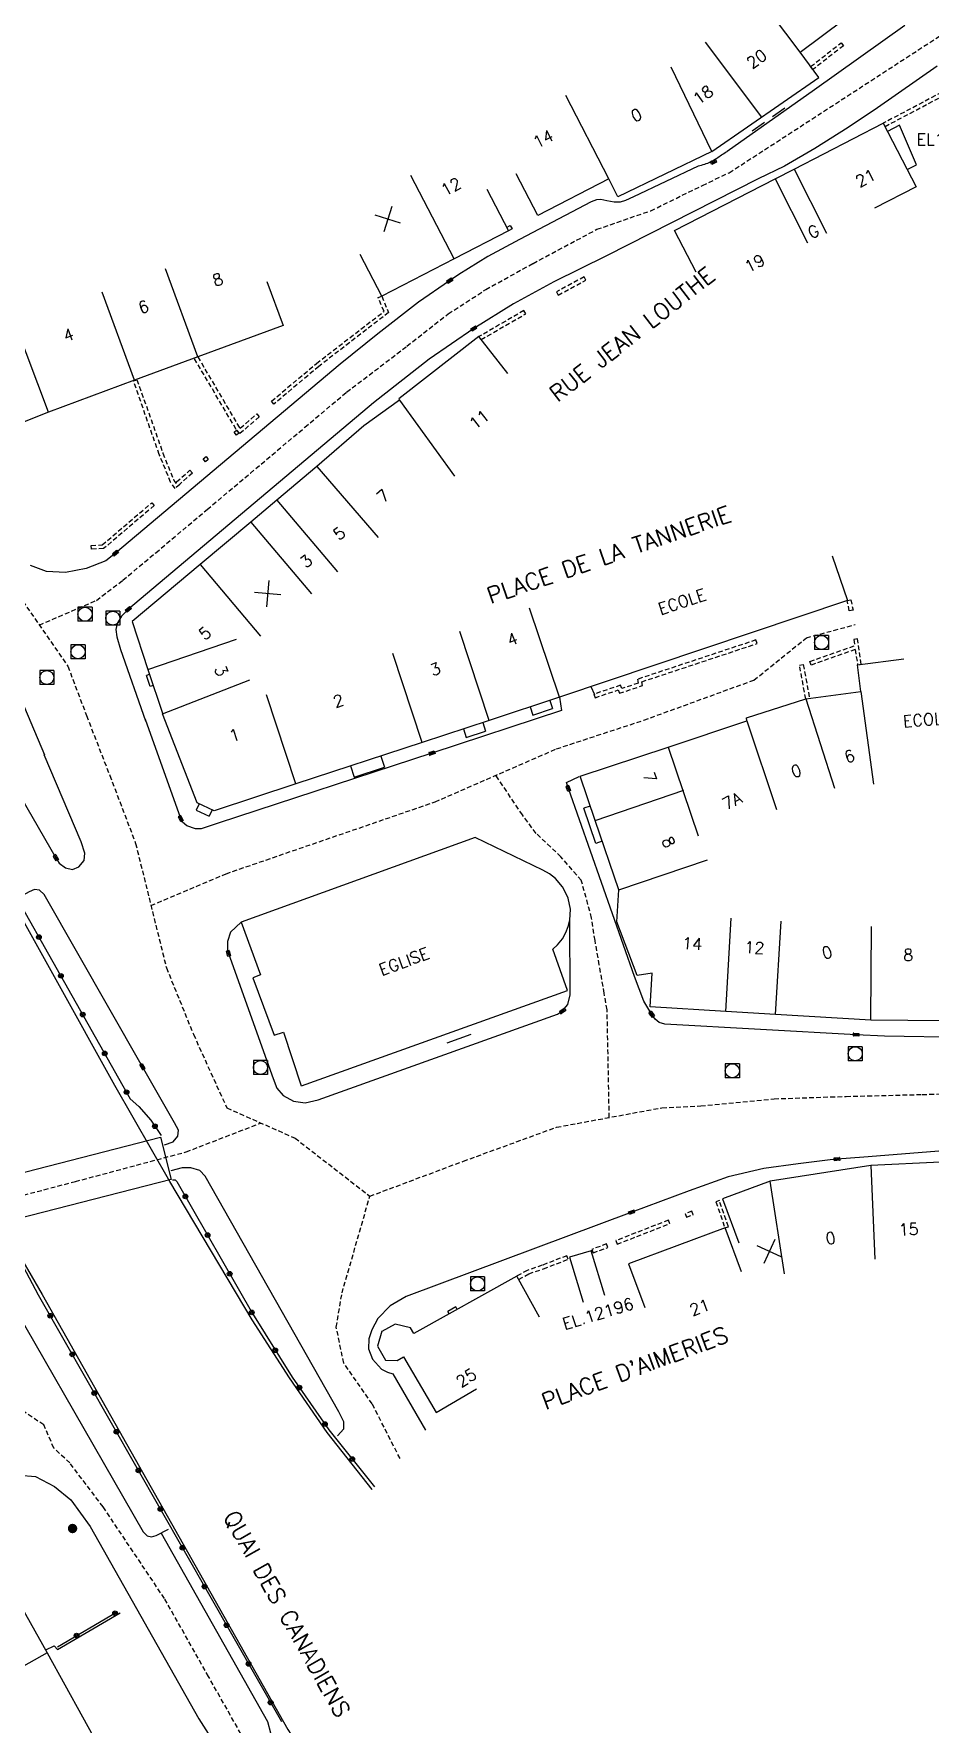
# Model space of a CAD drawing. Header units: millimetres. Extents: x 119599 to 135000, y 124063 to 131000.
# Drawn here: x 134409.7 to 134505.2, y 130164.4 to 130344.7 of the extents above; entities that cross this region are included whole.
import ezdxf
from ezdxf.enums import TextEntityAlignment as Align

# ---------------------------------------------------------------- set-up
doc = ezdxf.new("R2010")
doc.units = ezdxf.units.MM
doc.linetypes.add('DASHED', pattern=[0.75, 0.5, -0.25])
doc.layers.get('0').update_dxf_attribs({"linetype": 'CONTINUOUS'})
for name, color, linetype in [('W0001', 6, 'DASHED'), ('W0008', 7, 'CONTINUOUS'), ('W0100', 7, 'CONTINUOUS'), ('W0105', 7, 'CONTINUOUS'), ('W0112', 1, 'DASHED'), ('W0120', 7, 'CONTINUOUS'), ('W0211', 2, 'CONTINUOUS'), ('W0322', 7, 'CONTINUOUS'), ('W0400', 7, 'CONTINUOUS'), ('W0420', 7, 'CONTINUOUS'), ('W0984', 7, 'CONTINUOUS'), ('W0989', 7, 'CONTINUOUS'), ('W0991', 7, 'CONTINUOUS'), ('W1102', 7, 'CONTINUOUS'), ('W1473', 7, 'CONTINUOUS')]:
    doc.layers.add(name, color=color, linetype=linetype)
doc.styles.get("Standard").update_dxf_attribs({"font": 'romans.shx', "width": 0.85})

# ---------------------------------------------------------------- blocks, each defined once
blk = doc.blocks.new('T400')
for p, q in [((-0.15, 0.3), (0.15, 0.3)), ((-0.15, -0.25), (-0.15, 0.3)), ((-0.15, 0.15), (0.15, 0.15)), ((-0.15, 0), (0.15, 0)), ((0.15, 0.3), (0.15, -0.25)), ((-0.15, -0.15), (0.15, -0.15)), ((-0.15, -0.25), (-0.15, -0.3)), ((-0.15, -0.3), (0.15, -0.3)), ((0.15, -0.3), (0.15, -0.25))]:
    blk.add_line(p, q)
blk = doc.blocks.new('T420')
for p, q in [((0.75, 0.75), (-0.75, 0.75)), ((-0.75, 0.75), (-0.75, -0.75)), ((0.75, 0.75), (0.75, -0.75)), ((0.75, -0.75), (-0.75, -0.75))]:
    blk.add_line(p, q)
blk.add_ellipse((0, 0), major_axis=(-0.53, 0.53), ratio=1, start_param=3.926991, end_param=10.210176)
blk = doc.blocks.new('t991o')
at = {"color": 0, "linetype": 'Continuous'}
for p, q in [((-1, 1), (1, -1)), ((-1, -1), (1, 1))]:
    blk.add_line(p, q, dxfattribs=at)
blk = doc.blocks.new('t322o')
at = {"color": 0, "linetype": 'Continuous'}
for radius in [0.25, 0.15]:
    blk.add_circle((0, 0), radius, dxfattribs=at)
blk = doc.blocks.new('T1473')
at = {"color": 0, "linetype": 'Continuous', "const_width": 0.5, "flags": 128}
blk.add_lwpolyline([(-0.25, 0, 1), (0.25, 0, 1)], format="xyb", close=True, dxfattribs=at)

msp = doc.modelspace()

# ---------------------------------------------------------------- linework, layer by layer
at = {"layer": 'W0001'}
for points in [[(134358.08, 130400.31), (134360.58, 130394.88), (134361.1, 130393.07), (134362.05, 130389.47), (134363.09, 130385.89), (134364.95, 130381.78), (134369.7, 130371.93), (134376.98, 130356.27), (134382.01, 130344.91), (134387.85, 130330.34), (134393.22, 130316.71), (134398.3, 130303.99), (134405.16, 130288.76), (134407.21, 130286.02), (134413.31, 130277.25), (134415.3, 130271.97), (134417.77, 130265.6), (134420.53, 130258.34), (134423.81, 130245.08), (134426.7, 130237.97), (134430.25, 130230.12), (134437.53, 130226.9), (134445.5, 130220.7)], [(134410.26, 130281.63), (134416.35, 130284.26), (134419.18, 130286.42), (134422.69, 130289.35), (134428.17, 130293.97), (134432.77, 130297.84), (134438.58, 130302.73), (134443.03, 130306.48), (134449.46, 130311.38), (134453.86, 130314.83), (134457.86, 130317.42), (134462.91, 130320.22), (134469.72, 130323.85), (134475.45, 130325.83), (134480.98, 130328.54), (134483.82, 130329.89)], [(134422.17, 130251.71), (134430.17, 130255.1), (134452.46, 130262.77), (134465.41, 130268.43), (134474.73, 130271.49), (134486.45, 130275.76), (134492.05, 130280.27), (134497.23, 130281.68)], [(134471.03, 130229.1), (134470.8, 130240.6), (134470.49, 130242.35), (134469.97, 130245.4), (134469.51, 130247.99), (134469.15, 130250.38), (134468.05, 130254.4), (134465.88, 130256.91), (134463.23, 130259.41), (134461.77, 130261.38), (134458.94, 130265.6)], [(134432.12, 130162.7), (134428.31, 130169.45), (134423.61, 130177.78), (134417.06, 130187.57), (134413.52, 130192.24), (134411.81, 130193.83), (134410.75, 130196.3), (134396.59, 130205.74), (134385.73, 130218.18), (134379.7, 130228.77), (134365.74, 130234.81), (134362.78, 130235.34), (134359.59, 130235.45), (134357.04, 130235.51), (134351.79, 130235.44), (134346.39, 130233.66), (134338.53, 130232.05)], [(134448.72, 130192.71), (134445.76, 130198.54), (134442.72, 130202.89), (134441.93, 130206.74), (134442.54, 130210.38), (134445.5, 130220.7), (134455.48, 130224.44), (134465.41, 130228.06), (134476.65, 130230.14), (134480.8, 130230.34), (134488.6, 130231.09), (134496.29, 130231.35), (134504.4, 130231.55), (134512.06, 130231.77)], [(134391.16, 130211.96), (134402.78, 130219.3), (134414.12, 130222.27), (134425.92, 130225.43), (134433.89, 130228.51)]]:
    msp.add_lwpolyline(points, dxfattribs=at)
at = {"layer": 'W0001', "flags": 128}
msp.add_lwpolyline([(134483.82, 130329.89), (134507.26, 130345.13), (134520.43, 130355.64), (134544.18, 130371.96), (134562.95, 130385.07)], dxfattribs=at)
at = {"layer": 'W0008'}
for points in [[(134410.85, 130267.76), (134406.88, 130277.18), (134394.07, 130308.33), (134377.81, 130349.28)], [(134505.98, 130341.27), (134499.64, 130336.8), (134496.51, 130334.7), (134492.95, 130332.49), (134489.7, 130330.59), (134486.9, 130329.23)], [(134480.51, 130330.6), (134473.62, 130327.32), (134472.77, 130326.93), (134472.18, 130326.74), (134471.55, 130326.75), (134470.77, 130326.89), (134470.14, 130327.02), (134469.67, 130326.99), (134469.09, 130326.79), (134461.47, 130322.75), (134458.1, 130320.94), (134455, 130319.02), (134454.01, 130318.37), (134450.69, 130316.09), (134446.35, 130312.71), (134442.35, 130309.46), (134418.38, 130289.3), (134417.35, 130288.5), (134415.27, 130287.66), (134413.07, 130287.23), (134411.04, 130287.35), (134409.33, 130287.98)], [(134486.9, 130329.23), (134470.75, 130321.04), (134465.13, 130318.25), (134460.82, 130315.9), (134456.59, 130313.27), (134451.82, 130310.01), (134445.89, 130305.34), (134419.76, 130283.31), (134419.02, 130282.57), (134418.55, 130281.81), (134418.42, 130281.15), (134418.52, 130280.37), (134418.92, 130279.02), (134421.57, 130271.43)], [(134465.72, 130273.94), (134465.94, 130272.5), (134452.12, 130267.97), (134429.35, 130260.5), (134427.52, 130259.91), (134426.91, 130259.9), (134426.01, 130260.2), (134425.54, 130260.61), (134425.34, 130260.99), (134421.57, 130271.54)], [(134403.53, 130269.57), (134404.46, 130268.76), (134405.99, 130267.04), (134407.05, 130265.44), (134412.03, 130256.81), (134412.38, 130256.24), (134413.07, 130255.73), (134413.8, 130255.56), (134414.48, 130255.83), (134415.04, 130256.5), (134415.13, 130257.3), (134414.73, 130258.49), (134410.8, 130267.78)], [(134546.95, 130250), (134546.45, 130245.15), (134546.07, 130240.98), (134545.82, 130239.75), (134545.14, 130238.44), (134543.88, 130237.47), (134541.53, 130237.11), (134519.16, 130237.44), (134508.78, 130237.62), (134500.38, 130237.78), (134497.34, 130237.93), (134476.94, 130239.04), (134476.35, 130239.22), (134475.94, 130239.6), (134475.56, 130240.1), (134474.73, 130241.51), (134473.71, 130244.14), (134466.67, 130264.2), (134466.47, 130264.82), (134467.83, 130265.49)], [(134423.61, 130226.18), (134424.54, 130226.51), (134425.05, 130227.11), (134425.12, 130227.74), (134424.68, 130228.54), (134421.26, 130234.52), (134410.79, 130252.89), (134410.3, 130253.34), (134410.29, 130253.35), (134409.76, 130253.42), (134409.18, 130253.17), (134408.09, 130252.56)], [(134431.77, 130249.92), (134430.66, 130248.86), (134430.32, 130247.86), (134430.33, 130247), (134430.43, 130246.59), (134435.19, 130233.26), (134435.58, 130232.23)], [(134435.6, 130232.24), (134436.28, 130231.43), (134437.37, 130230.84), (134438.6, 130230.66), (134439.99, 130230.99), (134465.51, 130240.11), (134466.05, 130240.46), (134466.62, 130241.15), (134466.87, 130242.2), (134466.83, 130250.15)], [(134531.49, 130227.52), (134498.16, 130224.88), (134495.32, 130224.66), (134494.58, 130224.58), (134491.17, 130224.15), (134487.5, 130223.64), (134483.72, 130222.77), (134479.53, 130221.29), (134473.43, 130219), (134449.36, 130210), (134447.67, 130209.02), (134446.36, 130207.65), (134445.7, 130206.46), (134445.39, 130205.49)], [(134442.07, 130195.12), (134442.72, 130195.89), (134442.74, 130196.64), (134442.19, 130197.68), (134427.94, 130222.84), (134427.37, 130223.43), (134426.43, 130223.74), (134425.49, 130223.74), (134424.28, 130223.41)], [(134404.68, 130218.37), (134403.75, 130217.98), (134403.16, 130217.36), (134403.14, 130216.76), (134403.43, 130216.04), (134421.34, 130184.88), (134421.75, 130184.46), (134422.24, 130184.35), (134422.71, 130184.5), (134424.03, 130185.17)], [(134445.39, 130205.47), (134445.36, 130204.42), (134445.78, 130203.31), (134446.73, 130202.26), (134447.4, 130201.93), (134447.96, 130201.75), (134451.45, 130195.75)], [(134401.53, 130177.3), (134403.26, 130178.95), (134404.51, 130180.97), (134405.2, 130184.02), (134405.65, 130187.11), (134406.01, 130189.34), (134406.92, 130190.45), (134408.12, 130190.93), (134409.87, 130190.78), (134411.89, 130189.73), (134413.61, 130188.3), (134415.69, 130185.46), (134427.27, 130164.96), (134431.92, 130157.61), (134437.71, 130150.27), (134445.82, 130141.1), (134454.14, 130133.73), (134462.83, 130127.74), (134472.64, 130122.51), (134484.07, 130117.95), (134493.22, 130115.44), (134502.86, 130113.88), (134552.89, 130107.34)], [(134423.26, 130184.75), (134434.59, 130164.67), (134435.57, 130161.05), (134439.65, 130155.23), (134444.42, 130149.37), (134451.49, 130142.04), (134458.91, 130135.9), (134465.9, 130131.18), (134474.38, 130126.72), (134482.87, 130123.34), (134492.37, 130120.69), (134500.86, 130119.58), (134500.68, 130118.07), (134570.26, 130109.07)]]:
    msp.add_lwpolyline(points, dxfattribs=at)
msp.add_lwpolyline([(134502.53, 130345.58), (134492.9, 130338.72), (134483.61, 130332.17, -0.005649), (134483.5, 130332.09, -0.000637), (134482.48, 130331.41, -0.042424), (134481.8, 130331.03, -0.066453), (134480.51, 130330.6)], format="xyb", dxfattribs=at)
at = {"layer": 'W0008', "flags": 128}
for points in [[(134488.42, 130335.89), (134489.73, 130336.8)], [(134486.28, 130334.36), (134487.59, 130335.29)]]:
    msp.add_lwpolyline(points, dxfattribs=at)
at = {"layer": 'W0100'}
for points in [[(134481.97, 130332.15), (134493.37, 130340.04), (134491.37, 130342.74), (134500.75, 130349.79), (134500.68, 130349.87), (134500.87, 130350.01), (134500.42, 130350.61), (134503.03, 130352.37), (134497.22, 130360.98), (134493.07, 130358.18)], [(134480.28, 130319.28), (134477.99, 130323.73), (134488.7, 130329.22), (134490.74, 130330.26), (134500.24, 130335.17), (134500.24, 130335.17), (134503.75, 130328.4), (134499.31, 130326.1)], [(134502.8, 130330.22), (134503.8, 130330.74), (134501.97, 130334.96), (134500.69, 130334.29)], [(134481.97, 130332.15), (134471.95, 130327.32), (134470.99, 130329.25), (134463.4, 130325.33), (134461.11, 130329.77)], [(134457.96, 130328.13), (134460.27, 130323.69), (134454.49, 130320.7), (134446.78, 130316.72), (134444.49, 130321.17)], [(134434.52, 130318.29), (134436.26, 130313.6), (134427.18, 130310.24), (134420.4, 130307.76), (134411.25, 130304.33), (134402.82, 130300.99), (134399.21, 130310.41), (134403.88, 130312.2)], [(134460.2, 130308.46), (134457.13, 130312.41), (134448.6, 130305.76), (134448.67, 130305.62), (134444.85, 130302.87), (134439.85, 130298.55), (134435.6, 130294.97), (134432.83, 130292.62), (134427.43, 130288.11), (134420.15, 130282.01), (134421.82, 130276.88), (134423.45, 130272.12)], [(134494.81, 130289), (134496.41, 130284.26), (134465.71, 130273.94), (134458.24, 130271.46), (134451.08, 130269.11), (134437.61, 130264.68), (134428.89, 130261.83), (134427.1, 130262.67), (134423.4, 130272.16)], [(134506.82, 130244.41), (134506.79, 130239.41), (134498.92, 130239.47), (134488.74, 130240.08), (134483.44, 130240.4), (134475.4, 130240.91), (134475.61, 130244.5), (134473.99, 130244.23), (134471.82, 130249.96), (134472.05, 130253.37), (134469.52, 130260.78), (134467.92, 130265.52), (134477.31, 130268.62), (134485.69, 130271.43), (134485.65, 130271.72), (134491.99, 130273.76), (134497.85, 130274.55), (134497.49, 130277.39), (134502.45, 130278.02)], [(134438.21, 130232.48), (134466.56, 130242.65), (134465.01, 130247.07), (134465.51, 130247.52), (134466.06, 130248.17), (134466.41, 130248.84), (134466.66, 130249.48), (134466.82, 130250.16), (134466.89, 130251.32), (134466.64, 130252.51), (134466.45, 130252.97), (134466.03, 130253.7), (134465.3, 130254.59), (134464.64, 130255.1), (134463.96, 130255.49), (134456.74, 130258.97), (134431.8, 130249.94), (134433.84, 130244.31), (134433.04, 130244.01), (134435.3, 130237.88), (134436.29, 130238.2), (134438.19, 130232.49)], [(134550.73, 130219.67), (134550.48, 130224.67), (134541.1, 130224.19), (134534.64, 130223.82), (134528.36, 130223.54), (134528.38, 130223.77), (134526.52, 130225.37), (134523.21, 130225.12), (134516.09, 130224.73), (134511.09, 130224.53), (134506.34, 130224.33), (134498.9, 130223.99), (134488.17, 130222.31), (134483.11, 130220.42), (134484.85, 130215.74)], [(134485.11, 130212.64), (134483.37, 130217.32), (134473.09, 130213.49), (134474.83, 130208.81)], [(134470.54, 130210.1), (134469.09, 130214.89), (134466.8, 130214.2), (134468.25, 130209.41)], [(134463.59, 130207.8), (134461.16, 130212.17), (134450.18, 130206.05), (134449.85, 130206.65), (134448.22, 130207.06), (134446.79, 130206.26)], [(134446.78, 130206.29), (134446.33, 130204.7), (134447.16, 130203.21), (134448.42, 130203.17), (134449.1, 130203.57), (134452.58, 130197.63), (134456.89, 130200.16)], [(134399.71, 130170.7), (134397.42, 130175.15), (134405.12, 130179.11), (134407.48, 130178.45), (134411.12, 130172), (134416.77, 130161.75)]]:
    msp.add_lwpolyline(points, dxfattribs=at)
at = {"layer": 'W0105'}
for p, q in [((134421.99, 130276.37), (134421.68, 130276.26)), ((134422.08, 130275.09), (134421.68, 130276.26)), ((134422.39, 130275.2), (134422.08, 130275.09)), ((134469.06, 130275.09), (134469.46, 130274.21)), ((134462.58, 130272.9), (134462.88, 130272.01)), ((134464.7, 130273.6), (134464.99, 130272.72)), ((134457.55, 130271.23), (134457.84, 130270.33)), ((134462.88, 130272.01), (134464.99, 130272.72)), ((134455.48, 130270.55), (134455.77, 130269.65)), ((134455.77, 130269.65), (134457.84, 130270.33)), ((134446.68, 130267.66), (134447.07, 130266.48)), ((134443.44, 130266.6), (134443.83, 130265.41)), ((134443.83, 130265.41), (134447.07, 130266.48)), ((134427.32, 130262.57), (134427, 130261.88)), ((134469, 130262.31), (134468.33, 130262.09)), ((134469.6, 130258.33), (134468.33, 130262.09)), ((134427, 130261.88), (134428.37, 130261.24)), ((134428.69, 130261.92), (134428.37, 130261.24)), ((134470.28, 130258.57), (134469.6, 130258.33)), ((134453.76, 130237.06), (134456.29, 130237.97)), ((134454.67, 130208.89), (134453.81, 130208.39)), ((134453.95, 130208.15), (134453.81, 130208.39)), ((134454.81, 130208.63), (134454.67, 130208.89))]:
    msp.add_line(p, q, dxfattribs=at)
msp.add_lwpolyline([(134410.97, 130172.31), (134411.86, 130172.75), (134412.2, 130172.35), (134418.87, 130176.25)], dxfattribs=at)
at = {"layer": 'W0112'}
for p, q in [((134460.66, 130323.9), (134460.27, 130323.69)), ((134468.35, 130318.79), (134465.39, 130317.17)), ((134465.39, 130317.17), (134465.58, 130316.82)), ((134461.93, 130315.19), (134457.14, 130312.4)), ((134431.25, 130302.51), (134426.78, 130310.1)), ((134440.06, 130309.23), (134435.28, 130305.21)), ((134423.06, 130299.82), (134420.3, 130307.68)), ((134431.29, 130301.9), (134431.03, 130302.21)), ((134431.55, 130302.12), (134431.29, 130301.9)), ((134427.97, 130299.05), (134427.72, 130299.37)), ((134428.28, 130299.3), (134427.97, 130299.05)), ((134422.52, 130294.38), (134417.12, 130289.79)), ((134417.12, 130289.79), (134415.83, 130289.73)), ((134496.4, 130284.25), (134496.79, 130284.34)), ((134496.62, 130283.15), (134496.4, 130284.25)), ((134497.09, 130280.09), (134497.19, 130279.42)), ((134474.5, 130275.58), (134486.8, 130279.66)), ((134492.42, 130277.75), (134497.19, 130279.42)), ((134497.25, 130279.01), (134497.5, 130277.4)), ((134491.31, 130277.34), (134491.71, 130277.41)), ((134491.98, 130273.75), (134491.31, 130277.34)), ((134491.71, 130277.41), (134492.38, 130273.81)), ((134497.5, 130277.4), (134497.89, 130277.46)), ((134479.83, 130219.1), (134479.12, 130218.85)), ((134479.12, 130218.85), (134479.25, 130218.47)), ((134482.39, 130220.1), (134483.36, 130217.32)), ((134477.34, 130218.15), (134471.73, 130215.96)), ((134483.36, 130217.32), (134483.74, 130217.45)), ((134470.75, 130215.61), (134469.17, 130215.03)), ((134471.73, 130215.96), (134471.88, 130215.59)), ((134469.17, 130215.03), (134469.3, 130214.65)), ((134462.29, 130212.79), (134461.16, 130212.17))]:
    msp.add_line(p, q, dxfattribs=at)
msp.add_lwpolyline([(134492.5, 130341.21), (134495.74, 130343.75), (134495.99, 130343.44), (134492.74, 130340.9)], close=True, dxfattribs=at)
for points in [[(134500.43, 130334.82), (134508.96, 130339.33), (134521.87, 130316.54), (134522.22, 130316.74), (134509.12, 130339.87), (134500.24, 130335.17)], [(134460.08, 130324.05), (134460.47, 130324.25), (134460.66, 130323.9)], [(134465.58, 130316.82), (134468.54, 130318.43), (134468.35, 130318.79)], [(134446.77, 130316.71), (134447.51, 130314.98), (134440.06, 130309.23)], [(134447.02, 130315.1), (134446.4, 130316.56), (134446.77, 130316.71)], [(134435.28, 130305.21), (134435.02, 130305.51), (134439.81, 130309.54), (134447.02, 130315.1)], [(134457.38, 130312.09), (134462.13, 130314.84), (134461.93, 130315.19)], [(134427.16, 130310.24), (134431.57, 130302.74), (134431.69, 130302.62)], [(134420.3, 130307.68), (134420.68, 130307.81), (134423.44, 130299.97), (134424.62, 130297.05), (134424.82, 130296.77), (134424.88, 130296.82), (134424.89, 130296.91)], [(134433.71, 130303.86), (134431.66, 130302.06), (134431.25, 130302.51)], [(134431.69, 130302.62), (134433.45, 130304.16), (134433.71, 130303.86)], [(134431.03, 130302.21), (134431.29, 130302.43), (134431.55, 130302.12)], [(134426.59, 130297.85), (134425.27, 130296.71), (134425.26, 130296.61), (134424.74, 130296.2), (134424.27, 130296.86), (134423.06, 130299.82)], [(134424.89, 130296.91), (134426.33, 130298.15), (134426.59, 130297.85)], [(134427.72, 130299.37), (134428.04, 130299.61), (134428.28, 130299.3)], [(134416.96, 130290.18), (134422.26, 130294.68), (134422.52, 130294.38)], [(134415.83, 130289.73), (134415.81, 130290.13), (134416.96, 130290.18)], [(134496.79, 130284.34), (134497.02, 130283.23), (134496.62, 130283.15)], [(134497.89, 130277.46), (134497.48, 130280.15), (134497.09, 130280.09)], [(134486.8, 130279.66), (134486.67, 130280.04), (134474.03, 130275.85), (134474.12, 130275.44), (134472.37, 130274.85), (134472.24, 130275.21)], [(134497.25, 130279.01), (134492.55, 130277.37), (134492.42, 130277.75)], [(134472.24, 130275.21), (134469.39, 130274.26), (134469.52, 130273.88)], [(134469.52, 130273.88), (134471.99, 130274.71), (134472.12, 130274.35), (134474.58, 130275.17), (134474.5, 130275.58)], [(134479.25, 130218.47), (134479.97, 130218.73), (134479.83, 130219.1)], [(134483.74, 130217.45), (134482.77, 130220.23), (134482.39, 130220.1)], [(134471.88, 130215.59), (134477.48, 130217.77), (134477.34, 130218.15)], [(134469.3, 130214.65), (134470.89, 130215.24), (134470.75, 130215.61)], [(134466.51, 130214.35), (134463.89, 130213.34), (134462.29, 130212.79)], [(134464.02, 130212.96), (134466.66, 130213.98), (134466.51, 130214.35)], [(134461.36, 130211.82), (134462.45, 130212.42), (134464.02, 130212.96)]]:
    msp.add_lwpolyline(points, dxfattribs=at)
at = {"layer": 'W0120'}
msp.add_lwpolyline([(134424.31, 130222.49), (134405.16, 130217.59), (134403.97, 130222.06), (134423.17, 130226.99), (134424.31, 130222.47)], dxfattribs=at)
at = {"layer": 'W0211'}
for p, q in [((134418.31, 130232.51), (134418.31, 130232.51)), ((134424.17, 130222.27), (134424.17, 130222.27)), ((134410.58, 130210.22), (134410.58, 130210.22)), ((134432.95, 130207.5), (134432.95, 130207.5)), ((134436.94, 130201.32), (134436.94, 130201.32)), ((134440.96, 130195.5), (134440.96, 130195.5)), ((134445.76, 130189.42), (134445.76, 130189.42))]:
    msp.add_line(p, q, dxfattribs=at)
for points in [[(134445.76, 130189.42), (134440.96, 130195.5), (134436.94, 130201.32), (134432.95, 130207.5), (134424.17, 130222.27), (134418.31, 130232.51), (134399.17, 130266.97)], [(134380.95, 130261.34), (134410.58, 130210.22), (134436.77, 130163.8), (134439.96, 130158.82), (134445.74, 130151.4), (134451.79, 130145.3), (134458.42, 130139.44), (134466.74, 130133.89), (134474.53, 130129.76), (134484.52, 130125.59), (134494.09, 130122.81), (134630.03, 130105.1), (134705.08, 130095.52), (134824.04, 130081.24), (134923.98, 130076.65), (134946.13, 130073.55)]]:
    msp.add_lwpolyline(points, dxfattribs=at)
at = {"layer": 'W0322'}
msp.add_line((134412.19, 130172.62), (134418.5, 130176.31), dxfattribs=at)
for points in [[(134399.71, 130266.95), (134419.97, 130231.1), (134420.87, 130230.26), (134422.16, 130228.8), (134423.24, 130227.18)], [(134424.48, 130222.45), (134424.76, 130222.46), (134424.94, 130222.26), (134432.98, 130208.19), (134437.21, 130201.39), (134441.14, 130195.77), (134446, 130189.68)], [(134436.11, 130164.61), (134410.17, 130210.16), (134408.27, 130213.76), (134406.92, 130214.87), (134405.83, 130216.13), (134405.08, 130217.26), (134403.86, 130217.29)]]:
    msp.add_lwpolyline(points, dxfattribs=at)
at = {"layer": 'W1102'}
for p, q in [((134481.97, 130332.15), (134477.63, 130341.16)), ((134470.99, 130329.25), (134466.41, 130338.14)), ((134454.49, 130320.7), (134449.89, 130329.58)), ((134427.18, 130310.24), (134423.71, 130319.62)), ((134420.4, 130307.76), (134416.96, 130317.15)), ((134411.25, 130304.33), (134407.73, 130313.69)), ((134448.67, 130305.62), (134454.52, 130297.5)), ((134439.85, 130298.55), (134446.38, 130290.98)), ((134435.6, 130294.97), (134442.05, 130287.32)), ((134432.83, 130292.62), (134439.28, 130284.98)), ((134427.43, 130288.11), (134433.84, 130280.43)), ((134465.71, 130273.94), (134462.52, 130283.42)), ((134421.82, 130276.88), (134431.28, 130280.11)), ((134458.24, 130271.46), (134455.09, 130280.95)), ((134451.08, 130269.11), (134447.96, 130278.61)), ((134423.4, 130272.16), (134432.72, 130275.79)), ((134437.61, 130264.68), (134434.49, 130274.18)), ((134491.99, 130273.76), (134495.05, 130264.23)), ((134497.85, 130274.55), (134499.2, 130264.65)), ((134485.69, 130271.43), (134488.87, 130261.95)), ((134477.31, 130268.62), (134480.49, 130259.13)), ((134469.52, 130260.78), (134478.99, 130264.01)), ((134472.05, 130253.37), (134481.51, 130256.59)), ((134483.44, 130240.4), (134484.04, 130250.38)), ((134488.74, 130240.08), (134489.34, 130250.06)), ((134498.92, 130239.47), (134498.99, 130249.47)), ((134498.9, 130223.99), (134499.35, 130214)), ((134489.72, 130212.43), (134488.17, 130222.31)), ((134411.12, 130172), (134402.42, 130167.08))]:
    msp.add_line(p, q, dxfattribs=at)
at = {"layer": 'W1102', "flags": 128}
for points in [[(134491.37, 130342.74), (134485.36, 130350.74)], [(134487.3, 130335.82), (134481.29, 130343.82)], [(134488.7, 130329.22), (134492.15, 130322.4)], [(134490.74, 130330.26), (134494.2, 130323.43)]]:
    msp.add_lwpolyline(points, dxfattribs=at)

# ---------------------------------------------------------------- block references
at = {"layer": 'W0322'}
for p, rotation in [((134410.23, 130248.34), 299.4647804182706), ((134412.57, 130244.21), 299.4647804182706), ((134414.9, 130240.07), 299.4647804182706), ((134417.24, 130235.94), 299.4647804182706), ((134419.57, 130231.8), 299.4647804182706), ((134422.59, 130228.16), 303.8288146188914), ((134425.84, 130220.68), 299.7550077517106), ((134428.2, 130216.56), 299.7550077517106), ((134430.56, 130212.43), 299.7550077517106), ((134411.43, 130207.95), 119.6591704183275), ((134432.92, 130208.31), 299.7550077517106), ((134435.42, 130204.27), 301.8763642289372), ((134413.78, 130203.83), 119.6591704183275), ((134416.13, 130199.7), 119.6591704183275), ((134437.99, 130200.28), 304.9660534635801), ((134418.48, 130195.57), 119.6591704183275), ((134440.71, 130196.39), 304.9660534635801), ((134420.83, 130191.44), 119.6591704183275), ((134443.63, 130192.65), 308.5850143613226), ((134423.18, 130187.32), 119.6591704183275), ((134425.53, 130183.19), 119.6591704183275), ((134427.88, 130179.06), 119.6591704183275), ((134418.34, 130176.21), 30.34003653257614), ((134414.24, 130173.82), 30.34003653257614), ((134430.23, 130174.93), 119.6591704183275), ((134432.58, 130170.8), 119.6591704183275), ((134434.93, 130166.68), 119.6591704183275)]:
    msp.add_blockref('t322o', p, dxfattribs=dict(at, rotation=rotation))
at = {"layer": 'W0400'}
for p, rotation in [((134482.16, 130331.04), 118.8680838439686), ((134454.01, 130318.37), 303.0464165901884), ((134456.59, 130313.27), 121.8554074070666), ((134418.38, 130289.3), 310.0636572125921), ((134419.76, 130283.31), 130.1299301549246), ((134452.12, 130267.97), 288.1476644707175), ((134466.67, 130264.2), 199.3290667037286), ((134425.34, 130260.99), 208.8061883074318), ((134412.03, 130256.81), 209.9732574481199), ((134430.43, 130246.59), 193.4874312607442), ((134466.05, 130240.46), 302.9258642190684), ((134475.56, 130240.1), 217.0005254959204), ((134497.34, 130237.93), 267.2155912741617), ((134421.26, 130234.52), 29.76242060124057), ((134495.32, 130224.66), 94.4518477636174), ((134473.43, 130219), 110.5825258200428)]:
    msp.add_blockref('T400', p, dxfattribs=dict(at, rotation=rotation))
at = {"layer": 'W0420'}
for p in [(134415.14, 130282.79), (134418.1, 130282.37), (134493.66, 130279.78), (134414.39, 130278.78), (134411.07, 130276.04), (134433.84, 130234.43), (134497.25, 130235.9), (134484.15, 130234.08), (134456.99, 130211.34)]:
    msp.add_blockref('T420', p, dxfattribs=at)
at = {"layer": 'W0991'}
for p, rotation in [((134447.43, 130324.93), 207.2621276038164), ((134434.61, 130284.99), 219.8655575295051), ((134488.08, 130214.81), 200.4178962327411)]:
    msp.add_blockref('t991o', p, dxfattribs=dict(at, rotation=rotation))
at = {"layer": 'W1473'}
msp.add_blockref('T1473', (134413.81, 130185.25), dxfattribs=at)

# ---------------------------------------------------------------- texts
at = {"layer": 'W0984'}
msp.add_text('EL11708', height=1.25, dxfattribs=at).set_placement((134507.43, 130333.44), align=Align.MIDDLE)
for s, rotation, p in [('ECOLE', 18.592, (134478.8, 130284.13)), ('ECOLE', 4.3407, (134504.95, 130271.56)), ('EGLISE', 20.1721, (134449.16, 130245.75)), ('EL.12196', 16.8598, (134469.83, 130208.17))]:
    msp.add_text(s, height=1.25, rotation=rotation, dxfattribs=at).set_placement(p, align=Align.MIDDLE)
at = {"layer": 'W0989'}
for s, rotation, p in [('RUE JEAN LOUTHE', 38.0807, (134473.46, 130312.66)), ('PLACE DE LA TANNERIE', 18.9961, (134471, 130289.13)), ("PLACE D'AIMERIES", 20.5099, (134473.76, 130202.37)), ('QUAI DES CANADIENS', 299.4446, (134436.6, 130176.11))]:
    msp.add_text(s, height=1.75, rotation=rotation, dxfattribs=at).set_placement(p, align=Align.MIDDLE)
at = {"layer": 'W0991'}
for s, rotation, p in [('20', 34.78, (134486.75, 130342.03)), ('18', 34.78, (134481.03, 130338.19)), ('0', 25.7588, (134473.92, 130336.04)), ('14', 27.2857, (134463.99, 130333.51)), ('12', 27.4117, (134454.16, 130328.41)), ('21', 27.1772, (134498.36, 130329.33)), ('G', 27.1772, (134492.79, 130323.61)), ('19', 27.1772, (134486.53, 130320.24)), ('8', 20.2849, (134429.29, 130318.49)), ('6', 20.1082, (134421.38, 130315.58)), ('4', 20.5939, (134413.36, 130312.6)), ('11', 37.8916, (134457.16, 130303.56)), ('7', 40.8044, (134446.92, 130295.41)), ('5', 40.1298, (134442.24, 130291.4)), ('3', 40.209, (134438.73, 130288.45)), ('5', 40.0028, (134427.92, 130280.75)), ('4', 22.8183, (134460.69, 130280.13)), ('3', 294.0796, (134429.68, 130276.74)), ('3', 18.1534, (134452.48, 130276.93)), ('2', 18.1835, (134442.16, 130273.55)), ('1', 18.135, (134431.07, 130269.91)), ('6', 20.9096, (134496.64, 130267.64)), ('7', 288.6884, (134475.35, 130265.39)), ('0', 197.7976, (134490.96, 130266.07)), ('7A', 25.8292, (134484.12, 130262.88)), ('8', 298.4626, (134477.36, 130258.47)), ('14', 356.3562, (134479.87, 130247.64)), ('12', 356.5372, (134486.51, 130247.22)), ('0', 197.7976, (134494.25, 130246.71)), ('8', 359.5901, (134502.9, 130246.44)), ('15', 2.5868, (134502.94, 130217.17)), ('0', 8.9022, (134494.62, 130216.23)), ('21', 20.4356, (134480.67, 130208.85)), ('25', 32.6974, (134455.78, 130201.33))]:
    msp.add_text(s, height=1.25, rotation=rotation, dxfattribs=at).set_placement(p, align=Align.MIDDLE)

doc.saveas('drawing.dxf')
